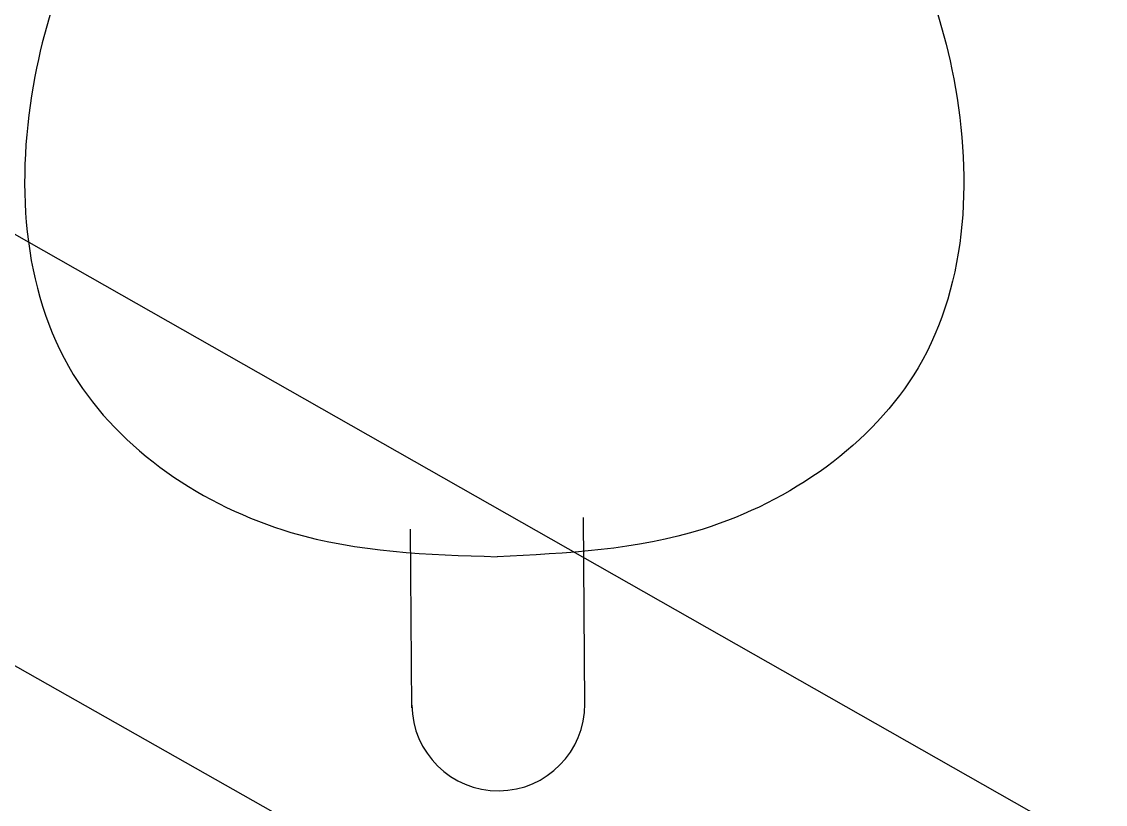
# Model space of a CAD drawing. Header units: metres. Extents: x 324293 to 653279, y 3585589 to 7191434.
# Drawn here: x 334418.02 to 334418.593, y 3600603.96 to 3600604.373 of the extents above; entities that cross this region are included whole.
import ezdxf

# ---------------------------------------------------------------- set-up
doc = ezdxf.new("R2010")
doc.units = ezdxf.units.M
doc.layers.add('Tir bargh', color=10, linetype='Continuous')
doc.layers.add('V-NODE', color=1, linetype='Continuous')

# ---------------------------------------------------------------- blocks, each defined once
blk = doc.blocks.new('E')
at = {"layer": 'Tir bargh'}
for p, q in [((0.75028, 4.18476), (-0.89308, 5.13588)), ((-0.95514, 5.09567), (0.68664, 4.14871)), ((0.66267, 4.21081), (0.66267, 4.24226)), ((0.63348, 4.21036), (0.63348, 4.24051))]:
    blk.add_line(p, q, dxfattribs=at)
blk.add_arc((0.64807, 4.21081), 0.01459, 180, 0, dxfattribs=at)
for points in [[(0.62498, 4.38613, -0.28802), (0.61151, 4.37845, -0.28802), (0.58662, 4.36133, -0.28802), (0.56655, 4.31675, -0.28802), (0.56887, 4.26484, -0.28802), (0.60947, 4.23725, -0.28802), (0.63635, 4.2362, -0.28802), (0.64807, 4.23574, -0.28802)], [(0.67116, 4.38613, -0.28802), (0.68464, 4.37845, -0.28802), (0.70953, 4.36133, -0.28802), (0.72959, 4.31675, -0.28802), (0.72727, 4.26484, -0.28802), (0.68667, 4.23725, -0.28802), (0.65979, 4.2362, -0.28802), (0.64807, 4.23574, -0.28802)]]:
    blk.add_open_spline(points, degree=3, knots=[0.28987, 0.28987, 0.28987, 0.28987, 0.908816, 1.521914, 2.211913, 2.829368, 3.306397, 3.306397, 3.306397, 3.306397], dxfattribs=at)
at = {"layer": 'Tir bargh', "invisible_edges": 15}
for points in [[(0.57747, 4.32936, -0.26509), (0.57472, 4.31853, -0.26419), (0.57137, 4.31853, -0.27996), (0.57424, 4.32936, -0.28027)], [(0.57424, 4.32936, -0.28027), (0.57137, 4.31853, -0.27996), (0.57137, 4.31853, -0.29609), (0.57424, 4.32936, -0.29578)], [(0.57424, 4.32936, -0.29578), (0.57137, 4.31853, -0.29609), (0.57472, 4.31853, -0.31186), (0.57747, 4.32936, -0.31096)], [(0.58378, 4.32936, -0.25091), (0.58128, 4.31853, -0.24946), (0.57472, 4.31853, -0.26419), (0.57747, 4.32936, -0.26509)], [(0.57747, 4.32936, -0.31096), (0.57472, 4.31853, -0.31186), (0.58128, 4.31853, -0.32659), (0.58378, 4.32936, -0.32514)], [(0.59291, 4.32936, -0.23835), (0.59075, 4.31853, -0.23642), (0.58128, 4.31853, -0.24946), (0.58378, 4.32936, -0.25091)], [(0.58378, 4.32936, -0.32514), (0.58128, 4.31853, -0.32659), (0.59075, 4.31853, -0.33963), (0.59291, 4.32936, -0.3377)], [(0.60444, 4.32936, -0.22797), (0.60274, 4.31853, -0.22563), (0.59075, 4.31853, -0.23642), (0.59291, 4.32936, -0.23835)], [(0.59291, 4.32936, -0.3377), (0.59075, 4.31853, -0.33963), (0.60274, 4.31853, -0.35042), (0.60444, 4.32936, -0.34808)], [(0.61788, 4.32936, -0.22021), (0.6167, 4.31853, -0.21756), (0.60274, 4.31853, -0.22563), (0.60444, 4.32936, -0.22797)], [(0.60444, 4.32936, -0.34808), (0.60274, 4.31853, -0.35042), (0.6167, 4.31853, -0.35849), (0.61788, 4.32936, -0.35584)], [(0.63264, 4.32936, -0.21541), (0.63204, 4.31853, -0.21258), (0.6167, 4.31853, -0.21756), (0.61788, 4.32936, -0.22021)], [(0.61788, 4.32936, -0.35584), (0.6167, 4.31853, -0.35849), (0.63204, 4.31853, -0.36347), (0.63264, 4.32936, -0.36064)], [(0.64807, 4.32936, -0.21379), (0.64807, 4.31853, -0.2109), (0.63204, 4.31853, -0.21258), (0.63264, 4.32936, -0.21541)], [(0.63264, 4.32936, -0.36064), (0.63204, 4.31853, -0.36347), (0.64807, 4.31853, -0.36515), (0.64807, 4.32936, -0.36226)], [(0.64807, 4.32936, -0.36226), (0.64807, 4.31853, -0.36515), (0.66411, 4.31853, -0.36347), (0.66351, 4.32936, -0.36064)], [(0.66351, 4.32936, -0.21541), (0.66411, 4.31853, -0.21258), (0.64807, 4.31853, -0.2109), (0.64807, 4.32936, -0.21379)], [(0.66351, 4.32936, -0.36064), (0.66411, 4.31853, -0.36347), (0.67944, 4.31853, -0.35849), (0.67827, 4.32936, -0.35584)], [(0.67827, 4.32936, -0.22021), (0.67944, 4.31853, -0.21756), (0.66411, 4.31853, -0.21258), (0.66351, 4.32936, -0.21541)], [(0.67827, 4.32936, -0.35584), (0.67944, 4.31853, -0.35849), (0.69341, 4.31853, -0.35042), (0.69171, 4.32936, -0.34808)], [(0.69171, 4.32936, -0.22797), (0.69341, 4.31853, -0.22563), (0.67944, 4.31853, -0.21756), (0.67827, 4.32936, -0.22021)], [(0.69171, 4.32936, -0.34808), (0.69341, 4.31853, -0.35042), (0.70539, 4.31853, -0.33963), (0.70324, 4.32936, -0.3377)], [(0.70324, 4.32936, -0.23835), (0.70539, 4.31853, -0.23642), (0.69341, 4.31853, -0.22563), (0.69171, 4.32936, -0.22797)], [(0.70324, 4.32936, -0.3377), (0.70539, 4.31853, -0.33963), (0.71487, 4.31853, -0.32659), (0.71236, 4.32936, -0.32514)], [(0.71236, 4.32936, -0.25091), (0.71487, 4.31853, -0.24946), (0.70539, 4.31853, -0.23642), (0.70324, 4.32936, -0.23835)], [(0.71236, 4.32936, -0.32514), (0.71487, 4.31853, -0.32659), (0.72143, 4.31853, -0.31186), (0.71867, 4.32936, -0.31096)], [(0.71867, 4.32936, -0.26509), (0.72143, 4.31853, -0.26419), (0.71487, 4.31853, -0.24946), (0.71236, 4.32936, -0.25091)], [(0.71867, 4.32936, -0.31096), (0.72143, 4.31853, -0.31186), (0.72478, 4.31853, -0.29609), (0.7219, 4.32936, -0.29578)], [(0.7219, 4.32936, -0.28027), (0.72478, 4.31853, -0.27996), (0.72143, 4.31853, -0.26419), (0.71867, 4.32936, -0.26509)], [(0.7219, 4.32936, -0.29578), (0.72478, 4.31853, -0.29609), (0.72478, 4.31853, -0.27996), (0.7219, 4.32936, -0.28027)], [(0.57472, 4.31853, -0.26419), (0.57311, 4.30746, -0.26367), (0.56968, 4.30746, -0.27979), (0.57137, 4.31853, -0.27996)], [(0.57137, 4.31853, -0.27996), (0.56968, 4.30746, -0.27979), (0.56968, 4.30746, -0.29626), (0.57137, 4.31853, -0.29609)], [(0.57137, 4.31853, -0.29609), (0.56968, 4.30746, -0.29626), (0.57311, 4.30746, -0.31238), (0.57472, 4.31853, -0.31186)], [(0.58128, 4.31853, -0.24946), (0.57981, 4.30746, -0.24861), (0.57311, 4.30746, -0.26367), (0.57472, 4.31853, -0.26419)], [(0.57472, 4.31853, -0.31186), (0.57311, 4.30746, -0.31238), (0.57981, 4.30746, -0.32744), (0.58128, 4.31853, -0.32659)], [(0.59075, 4.31853, -0.23642), (0.5895, 4.30746, -0.23528), (0.57981, 4.30746, -0.24861), (0.58128, 4.31853, -0.24946)], [(0.58128, 4.31853, -0.32659), (0.57981, 4.30746, -0.32744), (0.5895, 4.30746, -0.34077), (0.59075, 4.31853, -0.33963)], [(0.60274, 4.31853, -0.22563), (0.60174, 4.30746, -0.22426), (0.5895, 4.30746, -0.23528), (0.59075, 4.31853, -0.23642)], [(0.59075, 4.31853, -0.33963), (0.5895, 4.30746, -0.34077), (0.60174, 4.30746, -0.35179), (0.60274, 4.31853, -0.35042)], [(0.6167, 4.31853, -0.21756), (0.61601, 4.30746, -0.21602), (0.60174, 4.30746, -0.22426), (0.60274, 4.31853, -0.22563)], [(0.60274, 4.31853, -0.35042), (0.60174, 4.30746, -0.35179), (0.61601, 4.30746, -0.36003), (0.6167, 4.31853, -0.35849)], [(0.63204, 4.31853, -0.21258), (0.63168, 4.30746, -0.21092), (0.61601, 4.30746, -0.21602), (0.6167, 4.31853, -0.21756)], [(0.6167, 4.31853, -0.35849), (0.61601, 4.30746, -0.36003), (0.63168, 4.30746, -0.36512), (0.63204, 4.31853, -0.36347)], [(0.64807, 4.31853, -0.2109), (0.64807, 4.30746, -0.2092), (0.63168, 4.30746, -0.21092), (0.63204, 4.31853, -0.21258)], [(0.63204, 4.31853, -0.36347), (0.63168, 4.30746, -0.36512), (0.64807, 4.30746, -0.36685), (0.64807, 4.31853, -0.36515)], [(0.64807, 4.31853, -0.36515), (0.64807, 4.30746, -0.36685), (0.66446, 4.30746, -0.36512), (0.66411, 4.31853, -0.36347)], [(0.66411, 4.31853, -0.21258), (0.66446, 4.30746, -0.21092), (0.64807, 4.30746, -0.2092), (0.64807, 4.31853, -0.2109)], [(0.66411, 4.31853, -0.36347), (0.66446, 4.30746, -0.36512), (0.68013, 4.30746, -0.36003), (0.67944, 4.31853, -0.35849)], [(0.67944, 4.31853, -0.21756), (0.68013, 4.30746, -0.21602), (0.66446, 4.30746, -0.21092), (0.66411, 4.31853, -0.21258)], [(0.67944, 4.31853, -0.35849), (0.68013, 4.30746, -0.36003), (0.6944, 4.30746, -0.35179), (0.69341, 4.31853, -0.35042)], [(0.69341, 4.31853, -0.22563), (0.6944, 4.30746, -0.22426), (0.68013, 4.30746, -0.21602), (0.67944, 4.31853, -0.21756)], [(0.69341, 4.31853, -0.35042), (0.6944, 4.30746, -0.35179), (0.70665, 4.30746, -0.34077), (0.70539, 4.31853, -0.33963)], [(0.70539, 4.31853, -0.23642), (0.70665, 4.30746, -0.23528), (0.6944, 4.30746, -0.22426), (0.69341, 4.31853, -0.22563)], [(0.70539, 4.31853, -0.33963), (0.70665, 4.30746, -0.34077), (0.71633, 4.30746, -0.32744), (0.71487, 4.31853, -0.32659)], [(0.71487, 4.31853, -0.24946), (0.71633, 4.30746, -0.24861), (0.70665, 4.30746, -0.23528), (0.70539, 4.31853, -0.23642)], [(0.71487, 4.31853, -0.32659), (0.71633, 4.30746, -0.32744), (0.72304, 4.30746, -0.31238), (0.72143, 4.31853, -0.31186)], [(0.72143, 4.31853, -0.26419), (0.72304, 4.30746, -0.26367), (0.71633, 4.30746, -0.24861), (0.71487, 4.31853, -0.24946)], [(0.72143, 4.31853, -0.31186), (0.72304, 4.30746, -0.31238), (0.72646, 4.30746, -0.29626), (0.72478, 4.31853, -0.29609)], [(0.72478, 4.31853, -0.27996), (0.72646, 4.30746, -0.27979), (0.72304, 4.30746, -0.26367), (0.72143, 4.31853, -0.26419)], [(0.72478, 4.31853, -0.29609), (0.72646, 4.30746, -0.29626), (0.72646, 4.30746, -0.27979), (0.72478, 4.31853, -0.27996)], [(0.57311, 4.30746, -0.26367), (0.57276, 4.29627, -0.26355), (0.56932, 4.29627, -0.27975), (0.56968, 4.30746, -0.27979)], [(0.56968, 4.30746, -0.27979), (0.56932, 4.29627, -0.27975), (0.56932, 4.29627, -0.2963), (0.56968, 4.30746, -0.29626)], [(0.56968, 4.30746, -0.29626), (0.56932, 4.29627, -0.2963), (0.57276, 4.29627, -0.31249), (0.57311, 4.30746, -0.31238)], [(0.57981, 4.30746, -0.24861), (0.5795, 4.29627, -0.24843), (0.57276, 4.29627, -0.26355), (0.57311, 4.30746, -0.26367)], [(0.57311, 4.30746, -0.31238), (0.57276, 4.29627, -0.31249), (0.5795, 4.29627, -0.32762), (0.57981, 4.30746, -0.32744)], [(0.5895, 4.30746, -0.23528), (0.58923, 4.29627, -0.23504), (0.5795, 4.29627, -0.24843), (0.57981, 4.30746, -0.24861)], [(0.57981, 4.30746, -0.32744), (0.5795, 4.29627, -0.32762), (0.58923, 4.29627, -0.34101), (0.5895, 4.30746, -0.34077)], [(0.60174, 4.30746, -0.22426), (0.60153, 4.29627, -0.22396), (0.58923, 4.29627, -0.23504), (0.5895, 4.30746, -0.23528)], [(0.5895, 4.30746, -0.34077), (0.58923, 4.29627, -0.34101), (0.60153, 4.29627, -0.35209), (0.60174, 4.30746, -0.35179)], [(0.61601, 4.30746, -0.21602), (0.61586, 4.29627, -0.21569), (0.60153, 4.29627, -0.22396), (0.60174, 4.30746, -0.22426)], [(0.60174, 4.30746, -0.35179), (0.60153, 4.29627, -0.35209), (0.61586, 4.29627, -0.36036), (0.61601, 4.30746, -0.36003)], [(0.63168, 4.30746, -0.21092), (0.63161, 4.29627, -0.21057), (0.61586, 4.29627, -0.21569), (0.61601, 4.30746, -0.21602)], [(0.61601, 4.30746, -0.36003), (0.61586, 4.29627, -0.36036), (0.63161, 4.29627, -0.36548), (0.63168, 4.30746, -0.36512)], [(0.64807, 4.30746, -0.2092), (0.64807, 4.29627, -0.20884), (0.63161, 4.29627, -0.21057), (0.63168, 4.30746, -0.21092)], [(0.63168, 4.30746, -0.36512), (0.63161, 4.29627, -0.36548), (0.64807, 4.29627, -0.36721), (0.64807, 4.30746, -0.36685)], [(0.64807, 4.30746, -0.36685), (0.64807, 4.29627, -0.36721), (0.66454, 4.29627, -0.36548), (0.66446, 4.30746, -0.36512)], [(0.66446, 4.30746, -0.21092), (0.66454, 4.29627, -0.21057), (0.64807, 4.29627, -0.20884), (0.64807, 4.30746, -0.2092)], [(0.66446, 4.30746, -0.36512), (0.66454, 4.29627, -0.36548), (0.68028, 4.29627, -0.36036), (0.68013, 4.30746, -0.36003)], [(0.68013, 4.30746, -0.21602), (0.68028, 4.29627, -0.21569), (0.66454, 4.29627, -0.21057), (0.66446, 4.30746, -0.21092)], [(0.68013, 4.30746, -0.36003), (0.68028, 4.29627, -0.36036), (0.69462, 4.29627, -0.35209), (0.6944, 4.30746, -0.35179)], [(0.6944, 4.30746, -0.22426), (0.69462, 4.29627, -0.22396), (0.68028, 4.29627, -0.21569), (0.68013, 4.30746, -0.21602)], [(0.6944, 4.30746, -0.35179), (0.69462, 4.29627, -0.35209), (0.70692, 4.29627, -0.34101), (0.70665, 4.30746, -0.34077)], [(0.70665, 4.30746, -0.23528), (0.70692, 4.29627, -0.23504), (0.69462, 4.29627, -0.22396), (0.6944, 4.30746, -0.22426)], [(0.70665, 4.30746, -0.34077), (0.70692, 4.29627, -0.34101), (0.71665, 4.29627, -0.32762), (0.71633, 4.30746, -0.32744)], [(0.71633, 4.30746, -0.24861), (0.71665, 4.29627, -0.24843), (0.70692, 4.29627, -0.23504), (0.70665, 4.30746, -0.23528)], [(0.71633, 4.30746, -0.32744), (0.71665, 4.29627, -0.32762), (0.72338, 4.29627, -0.31249), (0.72304, 4.30746, -0.31238)], [(0.72304, 4.30746, -0.26367), (0.72338, 4.29627, -0.26355), (0.71665, 4.29627, -0.24843), (0.71633, 4.30746, -0.24861)], [(0.72304, 4.30746, -0.31238), (0.72338, 4.29627, -0.31249), (0.72682, 4.29627, -0.2963), (0.72646, 4.30746, -0.29626)], [(0.72646, 4.30746, -0.27979), (0.72682, 4.29627, -0.27975), (0.72338, 4.29627, -0.26355), (0.72304, 4.30746, -0.26367)], [(0.72646, 4.30746, -0.29626), (0.72682, 4.29627, -0.2963), (0.72682, 4.29627, -0.27975), (0.72646, 4.30746, -0.27979)], [(0.57276, 4.29627, -0.26355), (0.57392, 4.28514, -0.26393), (0.57053, 4.28514, -0.27987), (0.56932, 4.29627, -0.27975)], [(0.56932, 4.29627, -0.27975), (0.57053, 4.28514, -0.27987), (0.57053, 4.28514, -0.29617), (0.56932, 4.29627, -0.2963)], [(0.56932, 4.29627, -0.2963), (0.57053, 4.28514, -0.29617), (0.57392, 4.28514, -0.31212), (0.57276, 4.29627, -0.31249)], [(0.5795, 4.29627, -0.24843), (0.58055, 4.28514, -0.24904), (0.57392, 4.28514, -0.26393), (0.57276, 4.29627, -0.26355)], [(0.57276, 4.29627, -0.31249), (0.57392, 4.28514, -0.31212), (0.58055, 4.28514, -0.32701), (0.5795, 4.29627, -0.32762)], [(0.58923, 4.29627, -0.23504), (0.59013, 4.28514, -0.23585), (0.58055, 4.28514, -0.24904), (0.5795, 4.29627, -0.24843)], [(0.5795, 4.29627, -0.32762), (0.58055, 4.28514, -0.32701), (0.59013, 4.28514, -0.3402), (0.58923, 4.29627, -0.34101)], [(0.60153, 4.29627, -0.22396), (0.60224, 4.28514, -0.22494), (0.59013, 4.28514, -0.23585), (0.58923, 4.29627, -0.23504)], [(0.58923, 4.29627, -0.34101), (0.59013, 4.28514, -0.3402), (0.60224, 4.28514, -0.35111), (0.60153, 4.29627, -0.35209)], [(0.61586, 4.29627, -0.21569), (0.61636, 4.28514, -0.21679), (0.60224, 4.28514, -0.22494), (0.60153, 4.29627, -0.22396)], [(0.60153, 4.29627, -0.35209), (0.60224, 4.28514, -0.35111), (0.61636, 4.28514, -0.35926), (0.61586, 4.29627, -0.36036)], [(0.63161, 4.29627, -0.21057), (0.63186, 4.28514, -0.21176), (0.61636, 4.28514, -0.21679), (0.61586, 4.29627, -0.21569)], [(0.61586, 4.29627, -0.36036), (0.61636, 4.28514, -0.35926), (0.63186, 4.28514, -0.36429), (0.63161, 4.29627, -0.36548)], [(0.64807, 4.29627, -0.20884), (0.64807, 4.28514, -0.21005), (0.63186, 4.28514, -0.21176), (0.63161, 4.29627, -0.21057)], [(0.63161, 4.29627, -0.36548), (0.63186, 4.28514, -0.36429), (0.64807, 4.28514, -0.366), (0.64807, 4.29627, -0.36721)], [(0.64807, 4.29627, -0.36721), (0.64807, 4.28514, -0.366), (0.66428, 4.28514, -0.36429), (0.66454, 4.29627, -0.36548)], [(0.66454, 4.29627, -0.21057), (0.66428, 4.28514, -0.21176), (0.64807, 4.28514, -0.21005), (0.64807, 4.29627, -0.20884)], [(0.66454, 4.29627, -0.36548), (0.66428, 4.28514, -0.36429), (0.67979, 4.28514, -0.35926), (0.68028, 4.29627, -0.36036)], [(0.68028, 4.29627, -0.21569), (0.67979, 4.28514, -0.21679), (0.66428, 4.28514, -0.21176), (0.66454, 4.29627, -0.21057)], [(0.68028, 4.29627, -0.36036), (0.67979, 4.28514, -0.35926), (0.6939, 4.28514, -0.35111), (0.69462, 4.29627, -0.35209)], [(0.69462, 4.29627, -0.22396), (0.6939, 4.28514, -0.22494), (0.67979, 4.28514, -0.21679), (0.68028, 4.29627, -0.21569)], [(0.69462, 4.29627, -0.35209), (0.6939, 4.28514, -0.35111), (0.70602, 4.28514, -0.3402), (0.70692, 4.29627, -0.34101)], [(0.70692, 4.29627, -0.23504), (0.70602, 4.28514, -0.23585), (0.6939, 4.28514, -0.22494), (0.69462, 4.29627, -0.22396)], [(0.70692, 4.29627, -0.34101), (0.70602, 4.28514, -0.3402), (0.7156, 4.28514, -0.32701), (0.71665, 4.29627, -0.32762)], [(0.71665, 4.29627, -0.24843), (0.7156, 4.28514, -0.24904), (0.70602, 4.28514, -0.23585), (0.70692, 4.29627, -0.23504)], [(0.71665, 4.29627, -0.32762), (0.7156, 4.28514, -0.32701), (0.72223, 4.28514, -0.31212), (0.72338, 4.29627, -0.31249)], [(0.72338, 4.29627, -0.26355), (0.72223, 4.28514, -0.26393), (0.7156, 4.28514, -0.24904), (0.71665, 4.29627, -0.24843)], [(0.72338, 4.29627, -0.31249), (0.72223, 4.28514, -0.31212), (0.72562, 4.28514, -0.29617), (0.72682, 4.29627, -0.2963)], [(0.72682, 4.29627, -0.27975), (0.72562, 4.28514, -0.27987), (0.72223, 4.28514, -0.26393), (0.72338, 4.29627, -0.26355)], [(0.72682, 4.29627, -0.2963), (0.72562, 4.28514, -0.29617), (0.72562, 4.28514, -0.27987), (0.72682, 4.29627, -0.27975)], [(0.57392, 4.28514, -0.26393), (0.57687, 4.27439, -0.26489), (0.57361, 4.27439, -0.2802), (0.57053, 4.28514, -0.27987)], [(0.57053, 4.28514, -0.27987), (0.57361, 4.27439, -0.2802), (0.57361, 4.27439, -0.29585), (0.57053, 4.28514, -0.29617)], [(0.57053, 4.28514, -0.29617), (0.57361, 4.27439, -0.29585), (0.57687, 4.27439, -0.31116), (0.57392, 4.28514, -0.31212)], [(0.58055, 4.28514, -0.24904), (0.58323, 4.27439, -0.25059), (0.57687, 4.27439, -0.26489), (0.57392, 4.28514, -0.26393)], [(0.57392, 4.28514, -0.31212), (0.57687, 4.27439, -0.31116), (0.58323, 4.27439, -0.32546), (0.58055, 4.28514, -0.32701)], [(0.59013, 4.28514, -0.23585), (0.59243, 4.27439, -0.23793), (0.58323, 4.27439, -0.25059), (0.58055, 4.28514, -0.24904)], [(0.58055, 4.28514, -0.32701), (0.58323, 4.27439, -0.32546), (0.59243, 4.27439, -0.33812), (0.59013, 4.28514, -0.3402)], [(0.60224, 4.28514, -0.22494), (0.60406, 4.27439, -0.22745), (0.59243, 4.27439, -0.23793), (0.59013, 4.28514, -0.23585)], [(0.59013, 4.28514, -0.3402), (0.59243, 4.27439, -0.33812), (0.60406, 4.27439, -0.3486), (0.60224, 4.28514, -0.35111)], [(0.61636, 4.28514, -0.21679), (0.61762, 4.27439, -0.21963), (0.60406, 4.27439, -0.22745), (0.60224, 4.28514, -0.22494)], [(0.60224, 4.28514, -0.35111), (0.60406, 4.27439, -0.3486), (0.61762, 4.27439, -0.35642), (0.61636, 4.28514, -0.35926)], [(0.63186, 4.28514, -0.21176), (0.63251, 4.27439, -0.21479), (0.61762, 4.27439, -0.21963), (0.61636, 4.28514, -0.21679)], [(0.61636, 4.28514, -0.35926), (0.61762, 4.27439, -0.35642), (0.63251, 4.27439, -0.36126), (0.63186, 4.28514, -0.36429)], [(0.64807, 4.28514, -0.21005), (0.64807, 4.27439, -0.21315), (0.63251, 4.27439, -0.21479), (0.63186, 4.28514, -0.21176)], [(0.63186, 4.28514, -0.36429), (0.63251, 4.27439, -0.36126), (0.64807, 4.27439, -0.3629), (0.64807, 4.28514, -0.366)], [(0.64807, 4.28514, -0.366), (0.64807, 4.27439, -0.3629), (0.66364, 4.27439, -0.36126), (0.66428, 4.28514, -0.36429)], [(0.66428, 4.28514, -0.21176), (0.66364, 4.27439, -0.21479), (0.64807, 4.27439, -0.21315), (0.64807, 4.28514, -0.21005)], [(0.66428, 4.28514, -0.36429), (0.66364, 4.27439, -0.36126), (0.67852, 4.27439, -0.35642), (0.67979, 4.28514, -0.35926)], [(0.67979, 4.28514, -0.21679), (0.67852, 4.27439, -0.21963), (0.66364, 4.27439, -0.21479), (0.66428, 4.28514, -0.21176)], [(0.67979, 4.28514, -0.35926), (0.67852, 4.27439, -0.35642), (0.69208, 4.27439, -0.3486), (0.6939, 4.28514, -0.35111)], [(0.6939, 4.28514, -0.22494), (0.69208, 4.27439, -0.22745), (0.67852, 4.27439, -0.21963), (0.67979, 4.28514, -0.21679)], [(0.6939, 4.28514, -0.35111), (0.69208, 4.27439, -0.3486), (0.70371, 4.27439, -0.33812), (0.70602, 4.28514, -0.3402)], [(0.70602, 4.28514, -0.23585), (0.70371, 4.27439, -0.23793), (0.69208, 4.27439, -0.22745), (0.6939, 4.28514, -0.22494)], [(0.70602, 4.28514, -0.3402), (0.70371, 4.27439, -0.33812), (0.71291, 4.27439, -0.32546), (0.7156, 4.28514, -0.32701)], [(0.7156, 4.28514, -0.24904), (0.71291, 4.27439, -0.25059), (0.70371, 4.27439, -0.23793), (0.70602, 4.28514, -0.23585)], [(0.7156, 4.28514, -0.32701), (0.71291, 4.27439, -0.32546), (0.71928, 4.27439, -0.31116), (0.72223, 4.28514, -0.31212)], [(0.72223, 4.28514, -0.26393), (0.71928, 4.27439, -0.26489), (0.71291, 4.27439, -0.25059), (0.7156, 4.28514, -0.24904)], [(0.72223, 4.28514, -0.31212), (0.71928, 4.27439, -0.31116), (0.72253, 4.27439, -0.29585), (0.72562, 4.28514, -0.29617)], [(0.72562, 4.28514, -0.27987), (0.72253, 4.27439, -0.2802), (0.71928, 4.27439, -0.26489), (0.72223, 4.28514, -0.26393)], [(0.72562, 4.28514, -0.29617), (0.72253, 4.27439, -0.29585), (0.72253, 4.27439, -0.2802), (0.72562, 4.28514, -0.27987)], [(0.57687, 4.27439, -0.26489), (0.58187, 4.26452, -0.26651), (0.57885, 4.26452, -0.28075), (0.57361, 4.27439, -0.2802)], [(0.57361, 4.27439, -0.2802), (0.57885, 4.26452, -0.28075), (0.57885, 4.26452, -0.2953), (0.57361, 4.27439, -0.29585)], [(0.57361, 4.27439, -0.29585), (0.57885, 4.26452, -0.2953), (0.58187, 4.26452, -0.30953), (0.57687, 4.27439, -0.31116)], [(0.58323, 4.27439, -0.25059), (0.58779, 4.26452, -0.25322), (0.58187, 4.26452, -0.26651), (0.57687, 4.27439, -0.26489)], [(0.57687, 4.27439, -0.31116), (0.58187, 4.26452, -0.30953), (0.58779, 4.26452, -0.32283), (0.58323, 4.27439, -0.32546)], [(0.59243, 4.27439, -0.23793), (0.59634, 4.26452, -0.24145), (0.58779, 4.26452, -0.25322), (0.58323, 4.27439, -0.25059)], [(0.58323, 4.27439, -0.32546), (0.58779, 4.26452, -0.32283), (0.59634, 4.26452, -0.3346), (0.59243, 4.27439, -0.33812)], [(0.60406, 4.27439, -0.22745), (0.60716, 4.26452, -0.23171), (0.59634, 4.26452, -0.24145), (0.59243, 4.27439, -0.23793)], [(0.59243, 4.27439, -0.33812), (0.59634, 4.26452, -0.3346), (0.60716, 4.26452, -0.34434), (0.60406, 4.27439, -0.3486)], [(0.61762, 4.27439, -0.21963), (0.61976, 4.26452, -0.22443), (0.60716, 4.26452, -0.23171), (0.60406, 4.27439, -0.22745)], [(0.60406, 4.27439, -0.3486), (0.60716, 4.26452, -0.34434), (0.61976, 4.26452, -0.35161), (0.61762, 4.27439, -0.35642)], [(0.63251, 4.27439, -0.21479), (0.6336, 4.26452, -0.21994), (0.61976, 4.26452, -0.22443), (0.61762, 4.27439, -0.21963)], [(0.61762, 4.27439, -0.35642), (0.61976, 4.26452, -0.35161), (0.6336, 4.26452, -0.35611), (0.63251, 4.27439, -0.36126)], [(0.64807, 4.27439, -0.21315), (0.64807, 4.26452, -0.21842), (0.6336, 4.26452, -0.21994), (0.63251, 4.27439, -0.21479)], [(0.63251, 4.27439, -0.36126), (0.6336, 4.26452, -0.35611), (0.64807, 4.26452, -0.35763), (0.64807, 4.27439, -0.3629)], [(0.64807, 4.27439, -0.3629), (0.64807, 4.26452, -0.35763), (0.66254, 4.26452, -0.35611), (0.66364, 4.27439, -0.36126)], [(0.66364, 4.27439, -0.21479), (0.66254, 4.26452, -0.21994), (0.64807, 4.26452, -0.21842), (0.64807, 4.27439, -0.21315)], [(0.66364, 4.27439, -0.36126), (0.66254, 4.26452, -0.35611), (0.67638, 4.26452, -0.35161), (0.67852, 4.27439, -0.35642)], [(0.67852, 4.27439, -0.21963), (0.67638, 4.26452, -0.22443), (0.66254, 4.26452, -0.21994), (0.66364, 4.27439, -0.21479)], [(0.67852, 4.27439, -0.35642), (0.67638, 4.26452, -0.35161), (0.68899, 4.26452, -0.34434), (0.69208, 4.27439, -0.3486)], [(0.69208, 4.27439, -0.22745), (0.68899, 4.26452, -0.23171), (0.67638, 4.26452, -0.22443), (0.67852, 4.27439, -0.21963)], [(0.69208, 4.27439, -0.3486), (0.68899, 4.26452, -0.34434), (0.6998, 4.26452, -0.3346), (0.70371, 4.27439, -0.33812)], [(0.70371, 4.27439, -0.23793), (0.6998, 4.26452, -0.24145), (0.68899, 4.26452, -0.23171), (0.69208, 4.27439, -0.22745)], [(0.70371, 4.27439, -0.33812), (0.6998, 4.26452, -0.3346), (0.70835, 4.26452, -0.32283), (0.71291, 4.27439, -0.32546)], [(0.71291, 4.27439, -0.25059), (0.70835, 4.26452, -0.25322), (0.6998, 4.26452, -0.24145), (0.70371, 4.27439, -0.23793)], [(0.71291, 4.27439, -0.32546), (0.70835, 4.26452, -0.32283), (0.71427, 4.26452, -0.30953), (0.71928, 4.27439, -0.31116)], [(0.71928, 4.27439, -0.26489), (0.71427, 4.26452, -0.26651), (0.70835, 4.26452, -0.25322), (0.71291, 4.27439, -0.25059)], [(0.71928, 4.27439, -0.31116), (0.71427, 4.26452, -0.30953), (0.7173, 4.26452, -0.2953), (0.72253, 4.27439, -0.29585)], [(0.72253, 4.27439, -0.2802), (0.7173, 4.26452, -0.28075), (0.71427, 4.26452, -0.26651), (0.71928, 4.27439, -0.26489)], [(0.72253, 4.27439, -0.29585), (0.7173, 4.26452, -0.2953), (0.7173, 4.26452, -0.28075), (0.72253, 4.27439, -0.2802)], [(0.58187, 4.26452, -0.26651), (0.5888, 4.25602, -0.26877), (0.58609, 4.25602, -0.28151), (0.57885, 4.26452, -0.28075)], [(0.57885, 4.26452, -0.28075), (0.58609, 4.25602, -0.28151), (0.58609, 4.25602, -0.29454), (0.57885, 4.26452, -0.2953)], [(0.57885, 4.26452, -0.2953), (0.58609, 4.25602, -0.29454), (0.5888, 4.25602, -0.30728), (0.58187, 4.26452, -0.30953)], [(0.58779, 4.26452, -0.25322), (0.5941, 4.25602, -0.25686), (0.5888, 4.25602, -0.26877), (0.58187, 4.26452, -0.26651)], [(0.58187, 4.26452, -0.30953), (0.5888, 4.25602, -0.30728), (0.5941, 4.25602, -0.31919), (0.58779, 4.26452, -0.32283)], [(0.59634, 4.26452, -0.24145), (0.60176, 4.25602, -0.24632), (0.5941, 4.25602, -0.25686), (0.58779, 4.26452, -0.25322)], [(0.58779, 4.26452, -0.32283), (0.5941, 4.25602, -0.31919), (0.60176, 4.25602, -0.32973), (0.59634, 4.26452, -0.3346)], [(0.60716, 4.26452, -0.23171), (0.61144, 4.25602, -0.2376), (0.60176, 4.25602, -0.24632), (0.59634, 4.26452, -0.24145)], [(0.59634, 4.26452, -0.3346), (0.60176, 4.25602, -0.32973), (0.61144, 4.25602, -0.33845), (0.60716, 4.26452, -0.34434)], [(0.61976, 4.26452, -0.22443), (0.62272, 4.25602, -0.23109), (0.61144, 4.25602, -0.2376), (0.60716, 4.26452, -0.23171)], [(0.60716, 4.26452, -0.34434), (0.61144, 4.25602, -0.33845), (0.62272, 4.25602, -0.34496), (0.61976, 4.26452, -0.35161)], [(0.6336, 4.26452, -0.21994), (0.63511, 4.25602, -0.22706), (0.62272, 4.25602, -0.23109), (0.61976, 4.26452, -0.22443)], [(0.61976, 4.26452, -0.35161), (0.62272, 4.25602, -0.34496), (0.63511, 4.25602, -0.34899), (0.6336, 4.26452, -0.35611)], [(0.64807, 4.26452, -0.21842), (0.64807, 4.25602, -0.2257), (0.63511, 4.25602, -0.22706), (0.6336, 4.26452, -0.21994)], [(0.6336, 4.26452, -0.35611), (0.63511, 4.25602, -0.34899), (0.64807, 4.25602, -0.35035), (0.64807, 4.26452, -0.35763)], [(0.64807, 4.26452, -0.35763), (0.64807, 4.25602, -0.35035), (0.66103, 4.25602, -0.34899), (0.66254, 4.26452, -0.35611)], [(0.66254, 4.26452, -0.21994), (0.66103, 4.25602, -0.22706), (0.64807, 4.25602, -0.2257), (0.64807, 4.26452, -0.21842)], [(0.66254, 4.26452, -0.35611), (0.66103, 4.25602, -0.34899), (0.67342, 4.25602, -0.34496), (0.67638, 4.26452, -0.35161)], [(0.67638, 4.26452, -0.22443), (0.67342, 4.25602, -0.23109), (0.66103, 4.25602, -0.22706), (0.66254, 4.26452, -0.21994)], [(0.67638, 4.26452, -0.35161), (0.67342, 4.25602, -0.34496), (0.68471, 4.25602, -0.33845), (0.68899, 4.26452, -0.34434)], [(0.68899, 4.26452, -0.23171), (0.68471, 4.25602, -0.2376), (0.67342, 4.25602, -0.23109), (0.67638, 4.26452, -0.22443)], [(0.68899, 4.26452, -0.34434), (0.68471, 4.25602, -0.33845), (0.69439, 4.25602, -0.32973), (0.6998, 4.26452, -0.3346)], [(0.6998, 4.26452, -0.24145), (0.69439, 4.25602, -0.24632), (0.68471, 4.25602, -0.2376), (0.68899, 4.26452, -0.23171)], [(0.6998, 4.26452, -0.3346), (0.69439, 4.25602, -0.32973), (0.70205, 4.25602, -0.31919), (0.70835, 4.26452, -0.32283)], [(0.70835, 4.26452, -0.25322), (0.70205, 4.25602, -0.25686), (0.69439, 4.25602, -0.24632), (0.6998, 4.26452, -0.24145)], [(0.70835, 4.26452, -0.32283), (0.70205, 4.25602, -0.31919), (0.70735, 4.25602, -0.30728), (0.71427, 4.26452, -0.30953)], [(0.71427, 4.26452, -0.26651), (0.70735, 4.25602, -0.26877), (0.70205, 4.25602, -0.25686), (0.70835, 4.26452, -0.25322)], [(0.71427, 4.26452, -0.30953), (0.70735, 4.25602, -0.30728), (0.71006, 4.25602, -0.29454), (0.7173, 4.26452, -0.2953)], [(0.7173, 4.26452, -0.28075), (0.71006, 4.25602, -0.28151), (0.70735, 4.25602, -0.26877), (0.71427, 4.26452, -0.26651)], [(0.7173, 4.26452, -0.2953), (0.71006, 4.25602, -0.29454), (0.71006, 4.25602, -0.28151), (0.7173, 4.26452, -0.28075)], [(0.5888, 4.25602, -0.26877), (0.59711, 4.24904, -0.27147), (0.59479, 4.24904, -0.28242), (0.58609, 4.25602, -0.28151)], [(0.58609, 4.25602, -0.28151), (0.59479, 4.24904, -0.28242), (0.59479, 4.24904, -0.29363), (0.58609, 4.25602, -0.29454)], [(0.58609, 4.25602, -0.29454), (0.59479, 4.24904, -0.29363), (0.59711, 4.24904, -0.30458), (0.5888, 4.25602, -0.30728)], [(0.5941, 4.25602, -0.25686), (0.60167, 4.24904, -0.26123), (0.59711, 4.24904, -0.27147), (0.5888, 4.25602, -0.26877)], [(0.5888, 4.25602, -0.30728), (0.59711, 4.24904, -0.30458), (0.60167, 4.24904, -0.31481), (0.5941, 4.25602, -0.31919)], [(0.60176, 4.25602, -0.24632), (0.60825, 4.24904, -0.25217), (0.60167, 4.24904, -0.26123), (0.5941, 4.25602, -0.25686)], [(0.5941, 4.25602, -0.31919), (0.60167, 4.24904, -0.31481), (0.60825, 4.24904, -0.32388), (0.60176, 4.25602, -0.32973)], [(0.61144, 4.25602, -0.2376), (0.61658, 4.24904, -0.24468), (0.60825, 4.24904, -0.25217), (0.60176, 4.25602, -0.24632)], [(0.60176, 4.25602, -0.32973), (0.60825, 4.24904, -0.32388), (0.61658, 4.24904, -0.33137), (0.61144, 4.25602, -0.33845)], [(0.62272, 4.25602, -0.23109), (0.62628, 4.24904, -0.23908), (0.61658, 4.24904, -0.24468), (0.61144, 4.25602, -0.2376)], [(0.61144, 4.25602, -0.33845), (0.61658, 4.24904, -0.33137), (0.62628, 4.24904, -0.33697), (0.62272, 4.25602, -0.34496)], [(0.63511, 4.25602, -0.22706), (0.63693, 4.24904, -0.23562), (0.62628, 4.24904, -0.23908), (0.62272, 4.25602, -0.23109)], [(0.62272, 4.25602, -0.34496), (0.62628, 4.24904, -0.33697), (0.63693, 4.24904, -0.34043), (0.63511, 4.25602, -0.34899)], [(0.64807, 4.25602, -0.2257), (0.64807, 4.24904, -0.23445), (0.63693, 4.24904, -0.23562), (0.63511, 4.25602, -0.22706)], [(0.63511, 4.25602, -0.34899), (0.63693, 4.24904, -0.34043), (0.64807, 4.24904, -0.3416), (0.64807, 4.25602, -0.35035)], [(0.64807, 4.25602, -0.35035), (0.64807, 4.24904, -0.3416), (0.65921, 4.24904, -0.34043), (0.66103, 4.25602, -0.34899)], [(0.66103, 4.25602, -0.22706), (0.65921, 4.24904, -0.23562), (0.64807, 4.24904, -0.23445), (0.64807, 4.25602, -0.2257)], [(0.66103, 4.25602, -0.34899), (0.65921, 4.24904, -0.34043), (0.66986, 4.24904, -0.33697), (0.67342, 4.25602, -0.34496)], [(0.67342, 4.25602, -0.23109), (0.66986, 4.24904, -0.23908), (0.65921, 4.24904, -0.23562), (0.66103, 4.25602, -0.22706)], [(0.67342, 4.25602, -0.34496), (0.66986, 4.24904, -0.33697), (0.67957, 4.24904, -0.33137), (0.68471, 4.25602, -0.33845)], [(0.68471, 4.25602, -0.2376), (0.67957, 4.24904, -0.24468), (0.66986, 4.24904, -0.23908), (0.67342, 4.25602, -0.23109)], [(0.68471, 4.25602, -0.33845), (0.67957, 4.24904, -0.33137), (0.68789, 4.24904, -0.32388), (0.69439, 4.25602, -0.32973)], [(0.69439, 4.25602, -0.24632), (0.68789, 4.24904, -0.25217), (0.67957, 4.24904, -0.24468), (0.68471, 4.25602, -0.2376)], [(0.69439, 4.25602, -0.32973), (0.68789, 4.24904, -0.32388), (0.69447, 4.24904, -0.31481), (0.70205, 4.25602, -0.31919)], [(0.70205, 4.25602, -0.25686), (0.69447, 4.24904, -0.26123), (0.68789, 4.24904, -0.25217), (0.69439, 4.25602, -0.24632)], [(0.70205, 4.25602, -0.31919), (0.69447, 4.24904, -0.31481), (0.69903, 4.24904, -0.30458), (0.70735, 4.25602, -0.30728)], [(0.70735, 4.25602, -0.26877), (0.69903, 4.24904, -0.27147), (0.69447, 4.24904, -0.26123), (0.70205, 4.25602, -0.25686)], [(0.70735, 4.25602, -0.30728), (0.69903, 4.24904, -0.30458), (0.70136, 4.24904, -0.29363), (0.71006, 4.25602, -0.29454)], [(0.71006, 4.25602, -0.28151), (0.70136, 4.24904, -0.28242), (0.69903, 4.24904, -0.27147), (0.70735, 4.25602, -0.26877)], [(0.71006, 4.25602, -0.29454), (0.70136, 4.24904, -0.29363), (0.70136, 4.24904, -0.28242), (0.71006, 4.25602, -0.28151)], [(0.59711, 4.24904, -0.27147), (0.60641, 4.24358, -0.27449), (0.60451, 4.24358, -0.28345), (0.59479, 4.24904, -0.28242)], [(0.59479, 4.24904, -0.28242), (0.60451, 4.24358, -0.28345), (0.60451, 4.24358, -0.2926), (0.59479, 4.24904, -0.29363)], [(0.59479, 4.24904, -0.29363), (0.60451, 4.24358, -0.2926), (0.60641, 4.24358, -0.30156), (0.59711, 4.24904, -0.30458)], [(0.60167, 4.24904, -0.26123), (0.61014, 4.24358, -0.26612), (0.60641, 4.24358, -0.27449), (0.59711, 4.24904, -0.27147)], [(0.59711, 4.24904, -0.30458), (0.60641, 4.24358, -0.30156), (0.61014, 4.24358, -0.30993), (0.60167, 4.24904, -0.31481)], [(0.60825, 4.24904, -0.25217), (0.61552, 4.24358, -0.25871), (0.61014, 4.24358, -0.26612), (0.60167, 4.24904, -0.26123)], [(0.60167, 4.24904, -0.31481), (0.61014, 4.24358, -0.30993), (0.61552, 4.24358, -0.31734), (0.60825, 4.24904, -0.32388)], [(0.61658, 4.24904, -0.24468), (0.62232, 4.24358, -0.25259), (0.61552, 4.24358, -0.25871), (0.60825, 4.24904, -0.25217)], [(0.60825, 4.24904, -0.32388), (0.61552, 4.24358, -0.31734), (0.62232, 4.24358, -0.32346), (0.61658, 4.24904, -0.33137)], [(0.62628, 4.24904, -0.23908), (0.63025, 4.24358, -0.24801), (0.62232, 4.24358, -0.25259), (0.61658, 4.24904, -0.24468)], [(0.61658, 4.24904, -0.33137), (0.62232, 4.24358, -0.32346), (0.63025, 4.24358, -0.32804), (0.62628, 4.24904, -0.33697)], [(0.63693, 4.24904, -0.23562), (0.63896, 4.24358, -0.24518), (0.63025, 4.24358, -0.24801), (0.62628, 4.24904, -0.23908)], [(0.62628, 4.24904, -0.33697), (0.63025, 4.24358, -0.32804), (0.63896, 4.24358, -0.33087), (0.63693, 4.24904, -0.34043)], [(0.64807, 4.24904, -0.23445), (0.64807, 4.24358, -0.24422), (0.63896, 4.24358, -0.24518), (0.63693, 4.24904, -0.23562)], [(0.63693, 4.24904, -0.34043), (0.63896, 4.24358, -0.33087), (0.64807, 4.24358, -0.33183), (0.64807, 4.24904, -0.3416)], [(0.64807, 4.24904, -0.3416), (0.64807, 4.24358, -0.33183), (0.65718, 4.24358, -0.33087), (0.65921, 4.24904, -0.34043)], [(0.65921, 4.24904, -0.23562), (0.65718, 4.24358, -0.24518), (0.64807, 4.24358, -0.24422), (0.64807, 4.24904, -0.23445)], [(0.65921, 4.24904, -0.34043), (0.65718, 4.24358, -0.33087), (0.66589, 4.24358, -0.32804), (0.66986, 4.24904, -0.33697)], [(0.66986, 4.24904, -0.23908), (0.66589, 4.24358, -0.24801), (0.65718, 4.24358, -0.24518), (0.65921, 4.24904, -0.23562)], [(0.66986, 4.24904, -0.33697), (0.66589, 4.24358, -0.32804), (0.67382, 4.24358, -0.32346), (0.67957, 4.24904, -0.33137)], [(0.67957, 4.24904, -0.24468), (0.67382, 4.24358, -0.25259), (0.66589, 4.24358, -0.24801), (0.66986, 4.24904, -0.23908)], [(0.67957, 4.24904, -0.33137), (0.67382, 4.24358, -0.32346), (0.68063, 4.24358, -0.31734), (0.68789, 4.24904, -0.32388)], [(0.68789, 4.24904, -0.25217), (0.68063, 4.24358, -0.25871), (0.67382, 4.24358, -0.25259), (0.67957, 4.24904, -0.24468)], [(0.68789, 4.24904, -0.32388), (0.68063, 4.24358, -0.31734), (0.68601, 4.24358, -0.30993), (0.69447, 4.24904, -0.31481)], [(0.69447, 4.24904, -0.26123), (0.68601, 4.24358, -0.26612), (0.68063, 4.24358, -0.25871), (0.68789, 4.24904, -0.25217)], [(0.69447, 4.24904, -0.31481), (0.68601, 4.24358, -0.30993), (0.68973, 4.24358, -0.30156), (0.69903, 4.24904, -0.30458)], [(0.69903, 4.24904, -0.27147), (0.68973, 4.24358, -0.27449), (0.68601, 4.24358, -0.26612), (0.69447, 4.24904, -0.26123)], [(0.69903, 4.24904, -0.30458), (0.68973, 4.24358, -0.30156), (0.69164, 4.24358, -0.2926), (0.70136, 4.24904, -0.29363)], [(0.70136, 4.24904, -0.28242), (0.69164, 4.24358, -0.28345), (0.68973, 4.24358, -0.27449), (0.69903, 4.24904, -0.27147)], [(0.70136, 4.24904, -0.29363), (0.69164, 4.24358, -0.2926), (0.69164, 4.24358, -0.28345), (0.70136, 4.24904, -0.28242)], [(0.60641, 4.24358, -0.27449), (0.6164, 4.2397, -0.27773), (0.61495, 4.2397, -0.28454), (0.60451, 4.24358, -0.28345)], [(0.60451, 4.24358, -0.28345), (0.61495, 4.2397, -0.28454), (0.61495, 4.2397, -0.29151), (0.60451, 4.24358, -0.2926)], [(0.60451, 4.24358, -0.2926), (0.61495, 4.2397, -0.29151), (0.6164, 4.2397, -0.29832), (0.60641, 4.24358, -0.30156)], [(0.61014, 4.24358, -0.26612), (0.61923, 4.2397, -0.27137), (0.6164, 4.2397, -0.27773), (0.60641, 4.24358, -0.27449)], [(0.60641, 4.24358, -0.30156), (0.6164, 4.2397, -0.29832), (0.61923, 4.2397, -0.30468), (0.61014, 4.24358, -0.30993)], [(0.61552, 4.24358, -0.25871), (0.62332, 4.2397, -0.26574), (0.61923, 4.2397, -0.27137), (0.61014, 4.24358, -0.26612)], [(0.61014, 4.24358, -0.30993), (0.61923, 4.2397, -0.30468), (0.62332, 4.2397, -0.31031), (0.61552, 4.24358, -0.31734)], [(0.62232, 4.24358, -0.25259), (0.6285, 4.2397, -0.26108), (0.62332, 4.2397, -0.26574), (0.61552, 4.24358, -0.25871)], [(0.61552, 4.24358, -0.31734), (0.62332, 4.2397, -0.31031), (0.6285, 4.2397, -0.31497), (0.62232, 4.24358, -0.32346)], [(0.63025, 4.24358, -0.24801), (0.63453, 4.2397, -0.2576), (0.6285, 4.2397, -0.26108), (0.62232, 4.24358, -0.25259)], [(0.62232, 4.24358, -0.32346), (0.6285, 4.2397, -0.31497), (0.63453, 4.2397, -0.31845), (0.63025, 4.24358, -0.32804)], [(0.63896, 4.24358, -0.24518), (0.64115, 4.2397, -0.25545), (0.63453, 4.2397, -0.2576), (0.63025, 4.24358, -0.24801)], [(0.63025, 4.24358, -0.32804), (0.63453, 4.2397, -0.31845), (0.64115, 4.2397, -0.3206), (0.63896, 4.24358, -0.33087)], [(0.64807, 4.24358, -0.24422), (0.64807, 4.2397, -0.25472), (0.64115, 4.2397, -0.25545), (0.63896, 4.24358, -0.24518)], [(0.63896, 4.24358, -0.33087), (0.64115, 4.2397, -0.3206), (0.64807, 4.2397, -0.32133), (0.64807, 4.24358, -0.33183)], [(0.64807, 4.24358, -0.33183), (0.64807, 4.2397, -0.32133), (0.655, 4.2397, -0.3206), (0.65718, 4.24358, -0.33087)], [(0.65718, 4.24358, -0.24518), (0.655, 4.2397, -0.25545), (0.64807, 4.2397, -0.25472), (0.64807, 4.24358, -0.24422)], [(0.65718, 4.24358, -0.33087), (0.655, 4.2397, -0.3206), (0.66162, 4.2397, -0.31845), (0.66589, 4.24358, -0.32804)], [(0.66589, 4.24358, -0.24801), (0.66162, 4.2397, -0.2576), (0.655, 4.2397, -0.25545), (0.65718, 4.24358, -0.24518)], [(0.66589, 4.24358, -0.32804), (0.66162, 4.2397, -0.31845), (0.66765, 4.2397, -0.31497), (0.67382, 4.24358, -0.32346)], [(0.67382, 4.24358, -0.25259), (0.66765, 4.2397, -0.26108), (0.66162, 4.2397, -0.2576), (0.66589, 4.24358, -0.24801)], [(0.67382, 4.24358, -0.32346), (0.66765, 4.2397, -0.31497), (0.67282, 4.2397, -0.31031), (0.68063, 4.24358, -0.31734)], [(0.68063, 4.24358, -0.25871), (0.67282, 4.2397, -0.26574), (0.66765, 4.2397, -0.26108), (0.67382, 4.24358, -0.25259)], [(0.68063, 4.24358, -0.31734), (0.67282, 4.2397, -0.31031), (0.67691, 4.2397, -0.30468), (0.68601, 4.24358, -0.30993)], [(0.68601, 4.24358, -0.26612), (0.67691, 4.2397, -0.27137), (0.67282, 4.2397, -0.26574), (0.68063, 4.24358, -0.25871)], [(0.68601, 4.24358, -0.30993), (0.67691, 4.2397, -0.30468), (0.67975, 4.2397, -0.29832), (0.68973, 4.24358, -0.30156)], [(0.68973, 4.24358, -0.27449), (0.67975, 4.2397, -0.27773), (0.67691, 4.2397, -0.27137), (0.68601, 4.24358, -0.26612)], [(0.68973, 4.24358, -0.30156), (0.67975, 4.2397, -0.29832), (0.68119, 4.2397, -0.29151), (0.69164, 4.24358, -0.2926)], [(0.69164, 4.24358, -0.28345), (0.68119, 4.2397, -0.28454), (0.67975, 4.2397, -0.27773), (0.68973, 4.24358, -0.27449)], [(0.69164, 4.24358, -0.2926), (0.68119, 4.2397, -0.29151), (0.68119, 4.2397, -0.28454), (0.69164, 4.24358, -0.28345)], [(0.6164, 4.2397, -0.27773), (0.62682, 4.2374, -0.28112), (0.62585, 4.2374, -0.28569), (0.61495, 4.2397, -0.28454)], [(0.61495, 4.2397, -0.28454), (0.62585, 4.2374, -0.28569), (0.62585, 4.2374, -0.29036), (0.61495, 4.2397, -0.29151)], [(0.61495, 4.2397, -0.29151), (0.62585, 4.2374, -0.29036), (0.62682, 4.2374, -0.29493), (0.6164, 4.2397, -0.29832)], [(0.61923, 4.2397, -0.27137), (0.62872, 4.2374, -0.27685), (0.62682, 4.2374, -0.28112), (0.6164, 4.2397, -0.27773)], [(0.6164, 4.2397, -0.29832), (0.62682, 4.2374, -0.29493), (0.62872, 4.2374, -0.2992), (0.61923, 4.2397, -0.30468)], [(0.62332, 4.2397, -0.26574), (0.63147, 4.2374, -0.27308), (0.62872, 4.2374, -0.27685), (0.61923, 4.2397, -0.27137)], [(0.61923, 4.2397, -0.30468), (0.62872, 4.2374, -0.2992), (0.63147, 4.2374, -0.30297), (0.62332, 4.2397, -0.31031)], [(0.6285, 4.2397, -0.26108), (0.63494, 4.2374, -0.26995), (0.63147, 4.2374, -0.27308), (0.62332, 4.2397, -0.26574)], [(0.62332, 4.2397, -0.31031), (0.63147, 4.2374, -0.30297), (0.63494, 4.2374, -0.3061), (0.6285, 4.2397, -0.31497)], [(0.63453, 4.2397, -0.2576), (0.63898, 4.2374, -0.26761), (0.63494, 4.2374, -0.26995), (0.6285, 4.2397, -0.26108)], [(0.6285, 4.2397, -0.31497), (0.63494, 4.2374, -0.3061), (0.63898, 4.2374, -0.30843), (0.63453, 4.2397, -0.31845)], [(0.64115, 4.2397, -0.25545), (0.64343, 4.2374, -0.26617), (0.63898, 4.2374, -0.26761), (0.63453, 4.2397, -0.2576)], [(0.63453, 4.2397, -0.31845), (0.63898, 4.2374, -0.30843), (0.64343, 4.2374, -0.30988), (0.64115, 4.2397, -0.3206)], [(0.64807, 4.2397, -0.25472), (0.64807, 4.2374, -0.26568), (0.64343, 4.2374, -0.26617), (0.64115, 4.2397, -0.25545)], [(0.64115, 4.2397, -0.3206), (0.64343, 4.2374, -0.30988), (0.64807, 4.2374, -0.31037), (0.64807, 4.2397, -0.32133)], [(0.64807, 4.2397, -0.32133), (0.64807, 4.2374, -0.31037), (0.65272, 4.2374, -0.30988), (0.655, 4.2397, -0.3206)], [(0.655, 4.2397, -0.25545), (0.65272, 4.2374, -0.26617), (0.64807, 4.2374, -0.26568), (0.64807, 4.2397, -0.25472)], [(0.655, 4.2397, -0.3206), (0.65272, 4.2374, -0.30988), (0.65716, 4.2374, -0.30843), (0.66162, 4.2397, -0.31845)], [(0.66162, 4.2397, -0.2576), (0.65716, 4.2374, -0.26761), (0.65272, 4.2374, -0.26617), (0.655, 4.2397, -0.25545)], [(0.66162, 4.2397, -0.31845), (0.65716, 4.2374, -0.30843), (0.6612, 4.2374, -0.3061), (0.66765, 4.2397, -0.31497)], [(0.66765, 4.2397, -0.26108), (0.6612, 4.2374, -0.26995), (0.65716, 4.2374, -0.26761), (0.66162, 4.2397, -0.2576)], [(0.66765, 4.2397, -0.31497), (0.6612, 4.2374, -0.3061), (0.66468, 4.2374, -0.30297), (0.67282, 4.2397, -0.31031)], [(0.67282, 4.2397, -0.26574), (0.66468, 4.2374, -0.27308), (0.6612, 4.2374, -0.26995), (0.66765, 4.2397, -0.26108)], [(0.67282, 4.2397, -0.31031), (0.66468, 4.2374, -0.30297), (0.66742, 4.2374, -0.2992), (0.67691, 4.2397, -0.30468)], [(0.67691, 4.2397, -0.27137), (0.66742, 4.2374, -0.27685), (0.66468, 4.2374, -0.27308), (0.67282, 4.2397, -0.26574)], [(0.67691, 4.2397, -0.30468), (0.66742, 4.2374, -0.2992), (0.66932, 4.2374, -0.29493), (0.67975, 4.2397, -0.29832)], [(0.67975, 4.2397, -0.27773), (0.66932, 4.2374, -0.28112), (0.66742, 4.2374, -0.27685), (0.67691, 4.2397, -0.27137)], [(0.67975, 4.2397, -0.29832), (0.66932, 4.2374, -0.29493), (0.67029, 4.2374, -0.29036), (0.68119, 4.2397, -0.29151)], [(0.68119, 4.2397, -0.28454), (0.67029, 4.2374, -0.28569), (0.66932, 4.2374, -0.28112), (0.67975, 4.2397, -0.27773)], [(0.68119, 4.2397, -0.29151), (0.67029, 4.2374, -0.29036), (0.67029, 4.2374, -0.28569), (0.68119, 4.2397, -0.28454)], [(0.62682, 4.2374, -0.28112), (0.63743, 4.23628, -0.28457), (0.63694, 4.23628, -0.28685), (0.62585, 4.2374, -0.28569)], [(0.62585, 4.2374, -0.28569), (0.63694, 4.23628, -0.28685), (0.63694, 4.23628, -0.28919), (0.62585, 4.2374, -0.29036)], [(0.62585, 4.2374, -0.29036), (0.63694, 4.23628, -0.28919), (0.63743, 4.23628, -0.29148), (0.62682, 4.2374, -0.29493)], [(0.62872, 4.2374, -0.27685), (0.63838, 4.23628, -0.28243), (0.63743, 4.23628, -0.28457), (0.62682, 4.2374, -0.28112)], [(0.62682, 4.2374, -0.29493), (0.63743, 4.23628, -0.29148), (0.63838, 4.23628, -0.29362), (0.62872, 4.2374, -0.2992)], [(0.63147, 4.2374, -0.27308), (0.63975, 4.23628, -0.28053), (0.63838, 4.23628, -0.28243), (0.62872, 4.2374, -0.27685)], [(0.62872, 4.2374, -0.2992), (0.63838, 4.23628, -0.29362), (0.63975, 4.23628, -0.29551), (0.63147, 4.2374, -0.30297)], [(0.63494, 4.2374, -0.26995), (0.64149, 4.23628, -0.27897), (0.63975, 4.23628, -0.28053), (0.63147, 4.2374, -0.27308)], [(0.63147, 4.2374, -0.30297), (0.63975, 4.23628, -0.29551), (0.64149, 4.23628, -0.29708), (0.63494, 4.2374, -0.3061)], [(0.63898, 4.2374, -0.26761), (0.64352, 4.23628, -0.2778), (0.64149, 4.23628, -0.27897), (0.63494, 4.2374, -0.26995)], [(0.63494, 4.2374, -0.3061), (0.64149, 4.23628, -0.29708), (0.64352, 4.23628, -0.29825), (0.63898, 4.2374, -0.30843)], [(0.64343, 4.2374, -0.26617), (0.64574, 4.23628, -0.27708), (0.64352, 4.23628, -0.2778), (0.63898, 4.2374, -0.26761)], [(0.63898, 4.2374, -0.30843), (0.64352, 4.23628, -0.29825), (0.64574, 4.23628, -0.29897), (0.64343, 4.2374, -0.30988)], [(0.64807, 4.2374, -0.26568), (0.64807, 4.23628, -0.27683), (0.64574, 4.23628, -0.27708), (0.64343, 4.2374, -0.26617)], [(0.64343, 4.2374, -0.30988), (0.64574, 4.23628, -0.29897), (0.64807, 4.23628, -0.29922), (0.64807, 4.2374, -0.31037)], [(0.64807, 4.2374, -0.31037), (0.64807, 4.23628, -0.29922), (0.6504, 4.23628, -0.29897), (0.65272, 4.2374, -0.30988)], [(0.65272, 4.2374, -0.26617), (0.6504, 4.23628, -0.27708), (0.64807, 4.23628, -0.27683), (0.64807, 4.2374, -0.26568)], [(0.65272, 4.2374, -0.30988), (0.6504, 4.23628, -0.29897), (0.65262, 4.23628, -0.29825), (0.65716, 4.2374, -0.30843)], [(0.65716, 4.2374, -0.26761), (0.65262, 4.23628, -0.2778), (0.6504, 4.23628, -0.27708), (0.65272, 4.2374, -0.26617)], [(0.65716, 4.2374, -0.30843), (0.65262, 4.23628, -0.29825), (0.65465, 4.23628, -0.29708), (0.6612, 4.2374, -0.3061)], [(0.6612, 4.2374, -0.26995), (0.65465, 4.23628, -0.27897), (0.65262, 4.23628, -0.2778), (0.65716, 4.2374, -0.26761)], [(0.6612, 4.2374, -0.3061), (0.65465, 4.23628, -0.29708), (0.65639, 4.23628, -0.29551), (0.66468, 4.2374, -0.30297)], [(0.66468, 4.2374, -0.27308), (0.65639, 4.23628, -0.28053), (0.65465, 4.23628, -0.27897), (0.6612, 4.2374, -0.26995)], [(0.66468, 4.2374, -0.30297), (0.65639, 4.23628, -0.29551), (0.65777, 4.23628, -0.29362), (0.66742, 4.2374, -0.2992)], [(0.66742, 4.2374, -0.27685), (0.65777, 4.23628, -0.28243), (0.65639, 4.23628, -0.28053), (0.66468, 4.2374, -0.27308)], [(0.66742, 4.2374, -0.2992), (0.65777, 4.23628, -0.29362), (0.65872, 4.23628, -0.29148), (0.66932, 4.2374, -0.29493)], [(0.66932, 4.2374, -0.28112), (0.65872, 4.23628, -0.28457), (0.65777, 4.23628, -0.28243), (0.66742, 4.2374, -0.27685)], [(0.66932, 4.2374, -0.29493), (0.65872, 4.23628, -0.29148), (0.6592, 4.23628, -0.28919), (0.67029, 4.2374, -0.29036)], [(0.67029, 4.2374, -0.28569), (0.6592, 4.23628, -0.28685), (0.65872, 4.23628, -0.28457), (0.66932, 4.2374, -0.28112)], [(0.67029, 4.2374, -0.29036), (0.6592, 4.23628, -0.28919), (0.6592, 4.23628, -0.28685), (0.67029, 4.2374, -0.28569)], [(0.63743, 4.23628, -0.28457), (0.64807, 4.23574, -0.28802), (0.64807, 4.23574, -0.28802), (0.63694, 4.23628, -0.28685)], [(0.63694, 4.23628, -0.28685), (0.64807, 4.23574, -0.28802), (0.64807, 4.23574, -0.28802), (0.63694, 4.23628, -0.28919)], [(0.63694, 4.23628, -0.28919), (0.64807, 4.23574, -0.28802), (0.64807, 4.23574, -0.28802), (0.63743, 4.23628, -0.29148)], [(0.63838, 4.23628, -0.28243), (0.64807, 4.23574, -0.28802), (0.64807, 4.23574, -0.28802), (0.63743, 4.23628, -0.28457)], [(0.63743, 4.23628, -0.29148), (0.64807, 4.23574, -0.28802), (0.64807, 4.23574, -0.28802), (0.63838, 4.23628, -0.29362)], [(0.63975, 4.23628, -0.28053), (0.64807, 4.23574, -0.28802), (0.64807, 4.23574, -0.28802), (0.63838, 4.23628, -0.28243)], [(0.63838, 4.23628, -0.29362), (0.64807, 4.23574, -0.28802), (0.64807, 4.23574, -0.28802), (0.63975, 4.23628, -0.29551)], [(0.64149, 4.23628, -0.27897), (0.64807, 4.23574, -0.28802), (0.64807, 4.23574, -0.28802), (0.63975, 4.23628, -0.28053)], [(0.63975, 4.23628, -0.29551), (0.64807, 4.23574, -0.28802), (0.64807, 4.23574, -0.28802), (0.64149, 4.23628, -0.29708)], [(0.64352, 4.23628, -0.2778), (0.64807, 4.23574, -0.28802), (0.64807, 4.23574, -0.28802), (0.64149, 4.23628, -0.27897)], [(0.64149, 4.23628, -0.29708), (0.64807, 4.23574, -0.28802), (0.64807, 4.23574, -0.28802), (0.64352, 4.23628, -0.29825)], [(0.64574, 4.23628, -0.27708), (0.64807, 4.23574, -0.28802), (0.64807, 4.23574, -0.28802), (0.64352, 4.23628, -0.2778)], [(0.64352, 4.23628, -0.29825), (0.64807, 4.23574, -0.28802), (0.64807, 4.23574, -0.28802), (0.64574, 4.23628, -0.29897)], [(0.64807, 4.23628, -0.27683), (0.64807, 4.23574, -0.28802), (0.64807, 4.23574, -0.28802), (0.64574, 4.23628, -0.27708)], [(0.64574, 4.23628, -0.29897), (0.64807, 4.23574, -0.28802), (0.64807, 4.23574, -0.28802), (0.64807, 4.23628, -0.29922)], [(0.64807, 4.23628, -0.29922), (0.64807, 4.23574, -0.28802), (0.64807, 4.23574, -0.28802), (0.6504, 4.23628, -0.29897)], [(0.6504, 4.23628, -0.29897), (0.64807, 4.23574, -0.28802), (0.64807, 4.23574, -0.28802), (0.65262, 4.23628, -0.29825)], [(0.65262, 4.23628, -0.29825), (0.64807, 4.23574, -0.28802), (0.64807, 4.23574, -0.28802), (0.65465, 4.23628, -0.29708)], [(0.65465, 4.23628, -0.29708), (0.64807, 4.23574, -0.28802), (0.64807, 4.23574, -0.28802), (0.65639, 4.23628, -0.29551)], [(0.65639, 4.23628, -0.29551), (0.64807, 4.23574, -0.28802), (0.64807, 4.23574, -0.28802), (0.65777, 4.23628, -0.29362)], [(0.65777, 4.23628, -0.29362), (0.64807, 4.23574, -0.28802), (0.64807, 4.23574, -0.28802), (0.65872, 4.23628, -0.29148)], [(0.65872, 4.23628, -0.29148), (0.64807, 4.23574, -0.28802), (0.64807, 4.23574, -0.28802), (0.6592, 4.23628, -0.28919)], [(0.6592, 4.23628, -0.28919), (0.64807, 4.23574, -0.28802), (0.64807, 4.23574, -0.28802), (0.6592, 4.23628, -0.28685)], [(0.6592, 4.23628, -0.28685), (0.64807, 4.23574, -0.28802), (0.64807, 4.23574, -0.28802), (0.65872, 4.23628, -0.28457)], [(0.65872, 4.23628, -0.28457), (0.64807, 4.23574, -0.28802), (0.64807, 4.23574, -0.28802), (0.65777, 4.23628, -0.28243)], [(0.65777, 4.23628, -0.28243), (0.64807, 4.23574, -0.28802), (0.64807, 4.23574, -0.28802), (0.65639, 4.23628, -0.28053)], [(0.65639, 4.23628, -0.28053), (0.64807, 4.23574, -0.28802), (0.64807, 4.23574, -0.28802), (0.65465, 4.23628, -0.27897)], [(0.65465, 4.23628, -0.27897), (0.64807, 4.23574, -0.28802), (0.64807, 4.23574, -0.28802), (0.65262, 4.23628, -0.2778)], [(0.65262, 4.23628, -0.2778), (0.64807, 4.23574, -0.28802), (0.64807, 4.23574, -0.28802), (0.6504, 4.23628, -0.27708)], [(0.6504, 4.23628, -0.27708), (0.64807, 4.23574, -0.28802), (0.64807, 4.23574, -0.28802), (0.64807, 4.23628, -0.27683)]]:
    blk.add_3dface(points, dxfattribs=at)
blk = doc.blocks.new('*U85', base_point=(334414.463, 3600593.708))
at = {"layer": 'V-NODE', "lineweight": -2, "xscale": 3.131461794368422, "yscale": 3.131461794368422, "zscale": 3.131461794368422}
blk.add_blockref('E', (334414.463, 3600593.708), dxfattribs=at)

msp = doc.modelspace()

# ---------------------------------------------------------------- block references
at = {"layer": 'V-NODE', "color": 3, "rotation": 0.4498703063302869}
msp.add_blockref('*U85', (334416.34612, 3600590.81086, 1313.25213), dxfattribs=at)

doc.saveas('drawing.dxf')
